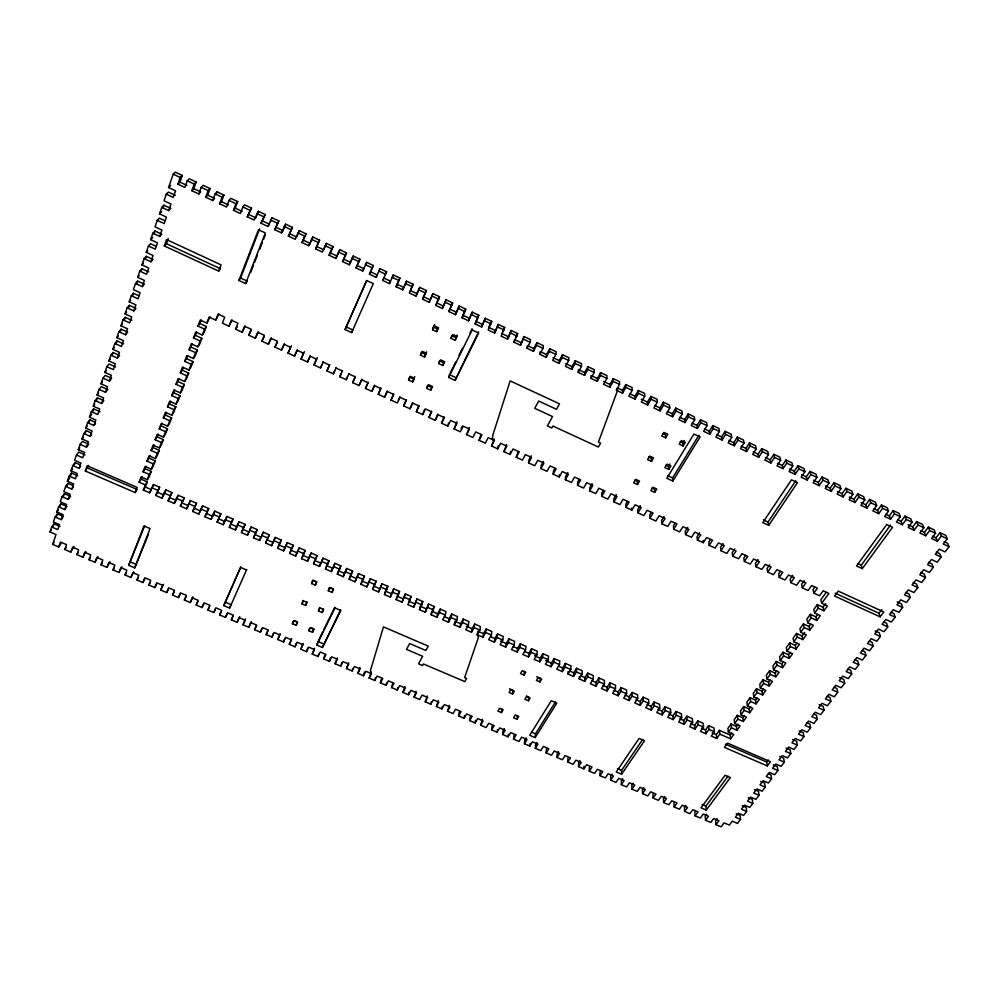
<?xml version="1.0" encoding="UTF-8"?>
<svg xmlns="http://www.w3.org/2000/svg" width="999" height="999" viewBox="0 0 999 999"><rect width="100%" height="100%" fill="white"/><g stroke="black" fill="none" stroke-linecap="round" stroke-linejoin="round"><path stroke-width="1.5" d="M823.888 610.764L823.026 607.217L817.344 604.632L818.193 608.179L823.888 610.764L827.447 605.881L821.74 603.284L828.883 593.431L823.139 590.809L819.567 595.754L813.835 593.131L817.394 588.174L811.638 585.551L808.091 590.509L802.347 587.887L805.881 582.917L800.112 580.269L796.59 585.264L790.821 582.629L794.33 577.634L788.548 574.987L785.039 579.994L779.257 577.347L782.754 572.327L776.947 569.68L773.463 574.712L767.669 572.065L771.128 567.02L765.309 564.36L761.85 569.405L756.043 566.758L759.477 561.7L753.646 559.028L750.212 564.098L744.38 561.426L747.801 556.356L741.945 553.671L738.536 558.766L732.679 556.093L736.088 550.998L730.207 548.314L726.822 553.421L720.953 550.736L724.337 545.616L718.443 542.932L715.084 548.051L709.19 545.367L712.549 540.234L706.643 537.537L703.296 542.682L697.402 539.984L700.724 534.827L694.804 532.117L691.483 537.287L685.564 534.59L688.873 529.408L682.941 526.698L679.645 531.88L673.701 529.17L676.985 523.976L671.028 521.253L667.757 526.461L661.813 523.738L665.072 518.518L659.09 515.784L655.844 521.016L649.874 518.294L653.109 513.049L647.115 510.314L643.893 515.559L637.911 512.824L641.121 507.567L635.102 504.82L631.905 510.089L625.898 507.355L629.095 502.072L623.064 499.313L619.892 504.607L613.861 501.86L613.873 498.651L616.233 494.68M591.033 375.537L590.933 378.346L597.265 381.331L597.352 378.509L600.611 372.652L606.93 375.636L606.893 378.446L603.596 384.303L609.914 387.275L613.224 381.431L613.236 378.609L619.53 381.568L619.542 384.403L616.233 390.234L622.527 393.206L625.861 387.387L625.811 384.54L632.092 387.5L632.167 390.347L628.821 396.166L635.102 399.113L638.461 393.319L638.361 390.447L644.617 393.394L644.742 396.278L641.383 402.06L647.639 405.007L651.023 399.238L650.861 396.341L657.105 399.288L657.292 402.185L653.895 407.942L660.139 410.889L663.548 405.132L663.336 402.222L669.555 405.157L669.792 408.079L666.37 413.811L672.602 416.745L676.036 411.014L675.761 408.079L681.955 411.001L682.255 413.948L678.808 419.667L685.014 422.577L688.473 416.883L688.149 413.923L694.33 416.833L694.692 419.805L691.221 425.499L697.402 428.396L700.886 422.727L700.511 419.742L706.668 422.652L707.08 425.636L703.583 431.306L709.752 434.203L713.261 428.546L712.824 425.549L718.968 428.446L719.43 431.456L715.908 437.1L722.052 439.997L725.599 434.365L725.099 431.343L731.231 434.228L731.743 437.262L728.196 442.882L734.327 445.766L737.886 440.147L737.349 437.112L743.456 439.985L744.03 443.044L740.446 448.638L746.565 451.511L750.149 445.929L749.55 442.869L755.644 445.741L756.268 448.813L752.672 454.383L758.765 457.255L762.374 451.685L761.725 448.601L767.794 451.461L768.468 454.557L764.847 460.114L770.928 462.962L774.562 457.43L773.863 454.32L779.907 457.18L780.644 460.289L776.985 465.821L783.041 468.668L786.712 463.149L785.951 460.027L791.995 462.874L792.769 466.009L789.098 471.516L795.129 474.35L798.825 468.856L798.014 465.709L804.033 468.543L804.869 471.703L801.161 477.185L807.192 480.019L810.901 474.537L810.039 471.378L816.033 474.2L816.92 477.385L813.198 482.842L819.205 485.664L822.939 480.207L822.027 477.023L818.318 482.467L819.205 485.664M737.549 823.501L732.329 821.153L729.332 825.099L724.125 822.901L721.141 826.847L715.946 824.65L718.93 820.703L713.711 818.493L710.751 822.452L705.544 820.254L708.503 816.283L703.271 814.073L700.324 818.044L695.104 815.846L698.051 811.862L692.806 809.652L689.884 813.636L684.64 811.425L687.562 807.429L682.317 805.206L679.407 809.202L674.163 806.992L677.06 802.984L671.79 800.761L668.905 804.769L663.636 802.547L666.52 798.526L661.251 796.29L658.378 800.324L653.096 798.089L655.968 794.055L650.674 791.82L647.814 795.866L642.532 793.631L645.379 789.572L640.072 787.337L637.237 791.395L631.93 789.148L634.765 785.089L629.445 782.829L626.623 786.912L621.303 784.665L624.113 780.581L618.781 778.321L615.983 782.417L610.651 780.157L610.676 776.273L612.062 774.225M579.27 676.423L579.17 678.87L584.765 681.293L584.877 677.622L587.724 673.139L593.294 675.549L593.219 679.22L590.347 683.703L595.928 686.126L596.003 682.442L598.863 677.971L604.42 680.381L604.383 684.065L601.485 688.536L607.055 690.946L609.952 686.475L609.964 682.792L615.509 685.202L615.509 688.898L612.599 693.343L618.156 695.754L621.066 691.308L621.041 687.599L626.573 689.997L626.623 693.706L623.688 698.151L629.22 700.549L632.155 696.116L632.092 692.394L637.599 694.792L637.699 698.513L634.74 702.934L640.259 705.331L643.219 700.911L643.106 697.19L648.601 699.575L648.738 703.308L645.766 707.717L651.273 710.102L654.245 705.694L654.095 701.96L659.577 704.332L659.752 708.091L656.768 712.474L662.25 714.847L665.247 710.476L665.047 706.718L670.516 709.09L670.741 712.849L667.732 717.232L673.201 719.592L676.223 715.234L675.986 711.463L681.43 713.823L681.693 717.607L678.671 721.965L684.128 724.325L687.162 719.979L686.875 716.196L692.319 718.556L692.619 722.352L689.572 726.685L695.017 729.045L698.076 724.712L697.752 720.916L703.171 723.276L703.521 727.072L700.449 731.405L705.881 733.753L708.965 729.432L708.591 725.624L713.998 727.971L714.385 731.792L711.3 736.101L716.72 738.448L719.817 734.14L719.405 730.319L730.194 735.002L730.644 738.835L719.817 734.14M609.914 387.275L609.939 384.428L613.236 378.609M607.055 690.946L607.08 687.25L609.964 682.792M610.651 780.157L613.448 776.061L608.104 773.8L605.319 777.909L599.974 775.649L600.037 771.777M613.861 501.86L617.032 496.553L610.988 493.793L607.829 499.1L601.785 496.341L601.848 493.156L603.408 490.509M595.928 686.126L598.801 681.643L598.863 677.971M597.265 381.331L600.549 375.462L600.611 372.652M599.974 775.649L602.747 771.54L597.39 769.267L594.63 773.388L589.273 771.128L589.36 767.257M584.765 681.293L587.624 676.798L587.724 673.139M580.032 760.676L578.671 762.736L578.533 766.583L583.903 768.855L583.978 766.283M601.785 496.341L604.932 491.021L598.863 488.249L595.741 493.581L589.685 490.821L589.785 487.649L592.12 483.653M590.933 378.346L594.193 372.465L594.28 369.667L587.949 366.683L584.715 372.565L584.577 375.362L578.221 372.365L578.384 369.58L584.715 372.565M579.17 678.87L582.017 674.362L582.142 670.704L576.56 668.281L573.738 672.789L573.576 676.448L567.969 674.013L568.094 671.578M573.576 676.448L576.411 671.927L576.56 668.281M584.577 375.362L587.824 369.468L587.949 366.683M567.969 674.013L570.791 669.492L570.966 665.858L565.359 663.423L562.562 667.944L562.35 671.578L556.73 669.143L559.54 664.61L559.752 660.988L554.133 658.541L551.361 663.086L551.098 666.708L545.466 664.273L548.251 659.715L548.513 656.106L542.882 653.658L540.122 658.216L539.822 661.825L534.178 659.377L536.938 654.807L537.237 651.211L531.593 648.751L528.858 653.334L528.508 656.93L522.839 654.47L525.586 649.874L525.936 646.303L520.279 643.843L517.557 648.426L517.17 652.01L511.488 649.55L514.198 644.942L514.61 641.383L508.928 638.91L506.231 643.518L505.794 647.09L500.099 644.617L502.797 639.997L503.246 636.438L497.552 633.965L494.867 638.598L494.393 642.145L488.673 639.672L491.346 635.027L491.845 631.493L486.138 629.008L483.479 633.653L482.954 637.187L477.222 634.715L477.597 632.355M578.533 766.583L581.268 762.449L575.874 760.164L573.151 764.31L567.769 762.037L567.944 758.204M589.685 490.821L592.794 485.477L586.713 482.692L583.616 488.049L577.534 485.277L577.697 482.13L579.233 479.445M562.35 671.578L565.172 667.057L565.359 663.423M578.221 372.365L581.455 366.458L581.605 363.698L575.249 360.701L572.04 366.596L571.853 369.38L565.471 366.371L568.681 360.452L568.893 357.704L562.512 354.695L559.328 360.614L559.078 363.374L552.684 360.364L555.869 354.408L556.131 351.685L549.737 348.676L546.578 354.62L546.278 357.355L539.86 354.333L540.197 351.611M567.769 762.037L570.479 757.891L565.084 755.594L562.375 759.764L556.98 757.479L557.192 753.658L558.541 751.573M571.853 369.38L575.074 363.461L575.249 360.701M577.534 485.277L580.631 479.907L574.525 477.122L571.453 482.492L565.359 479.72L565.571 476.585L567.857 472.552M551.098 666.708L553.896 662.162L554.133 658.541M556.98 757.479L559.665 753.308L554.258 751.023L551.573 755.194L546.153 752.909L546.416 749.1M492.432 439.572L492.732 435.402L510.152 380.894L559.49 403.846L556.493 409.315L538.661 401.036L534.74 408.329L552.534 416.571L547.39 425.974L551.81 428.009L552.897 426.024L598.364 447.04L600.624 443.106L598.426 442.095L617.432 390.809L617.419 387.949L622.502 390.334L622.527 393.206M554.92 468.331L553.409 471.029L553.146 474.138L559.253 476.923L559.415 474.85M546.153 752.909L548.826 748.726L543.406 746.428L540.734 750.624L535.314 748.326L535.614 744.53L536.938 742.432M539.822 661.825L542.594 657.255L542.882 653.658M535.177 737.599L556.83 703.109L551.286 700.736L529.707 735.276L535.177 737.599L535.476 733.815L555.456 701.947M539.959 681.93L541.708 679.07L538.124 677.534L536.388 680.381L539.959 681.93L540.247 678.271L536.688 676.735M526.086 737.836L524.775 739.947L524.438 743.731L529.882 746.028L530.094 743.506M559.078 363.374L562.275 357.43L562.512 354.695M528.409 700.749L530.132 697.951L526.585 696.428L524.875 699.238L528.409 700.749L528.746 697.052L526.398 696.053M528.508 656.93L531.256 652.347L531.593 648.751M524.063 675.074L525.786 672.202L522.202 670.666L520.467 673.538L524.063 675.074L524.413 671.44M517.082 719.23L518.768 716.483L515.247 714.984L513.573 717.744L517.082 719.23L517.457 715.496M553.146 474.138L556.181 468.731L550.049 465.921L547.015 471.341L540.884 468.543L541.208 465.459L543.456 461.388M524.438 743.731L527.072 739.51L521.603 737.2L518.981 741.433L513.536 739.123L513.923 735.351M517.17 652.01L519.892 647.414L520.279 643.843M504.32 728.621L503.021 730.744L502.597 734.502L508.066 736.812L508.341 734.302M512.637 694.005L514.335 691.183L510.776 689.66L509.09 692.482L512.637 694.005L513.036 690.321L509.502 688.811M546.278 357.355L549.438 351.386L549.737 348.676M501.436 712.587L503.109 709.814L499.575 708.316L497.914 711.088L501.436 712.587L501.873 708.865M492.107 726.123L491.633 729.869L497.115 732.192L497.415 729.682M505.794 647.09L508.503 642.469L508.928 638.91M540.884 468.543L543.906 463.111L537.749 460.302L534.752 465.746L528.596 462.937L528.971 459.865L531.206 455.794M539.86 354.333L543.006 348.351L543.331 345.654L536.925 342.632L533.791 348.601L533.429 351.311L526.985 348.289L527.385 345.592L533.791 348.601M533.429 351.311L536.563 345.317L536.925 342.632M494.393 642.145L497.077 637.512L497.552 633.965M491.633 729.869L494.205 725.611L488.711 723.276L486.138 727.547L480.644 725.224L482.43 719.355M528.596 462.937L531.593 457.48L525.412 454.657L522.44 460.127L516.271 457.305L518.181 451.536M470.179 716.845L469.63 720.579L475.137 722.901L475.499 720.416M526.985 348.289L530.119 342.282L530.494 339.61L524.063 336.576L520.541 345.254L514.085 342.22L514.535 339.548L520.966 342.57M482.954 637.187L485.614 632.542L486.138 629.008M506.593 444.53L503.908 451.673L510.102 454.495L510.551 451.448M469.63 720.579L472.152 716.283L466.62 713.935L464.11 718.244L458.578 715.908L461.088 711.6L455.544 709.253L453.047 713.561L447.502 711.226L449.987 706.892L444.43 704.545L441.945 708.878L436.388 706.53L438.861 702.185L433.291 699.824L430.831 704.183L425.249 701.822L427.697 697.464L422.115 695.104L419.68 699.475L414.086 697.115L416.521 692.732L410.914 690.359L408.491 694.742L402.897 692.382L405.294 687.986L399.675 685.614L397.29 690.009L391.67 687.637L394.056 683.229L388.411 680.843L386.039 685.264L380.407 682.879L382.779 678.458L377.123 676.061L374.775 680.494L369.131 678.109L371.466 673.676L370.417 670.704L383.441 626.885L428.246 646.116L425.836 650.486L409.64 643.543L406.493 649.387L422.664 656.293L418.531 663.836L422.552 665.546L423.426 663.948L464.797 681.605L466.608 678.458L464.622 677.597L478.434 637.337L477.222 634.715L479.882 630.044L480.419 626.535L474.7 624.038L472.065 628.708L471.491 632.23L465.746 629.732L468.369 625.062L468.956 621.553L463.224 619.055L460.614 623.738L459.99 627.247L454.233 624.75L454.657 622.414M464.11 718.244L464.485 715.759M520.541 345.254L524.063 336.576M471.491 632.23L474.125 627.559L474.7 624.038M458.578 715.908L459.178 712.187M514.085 342.22L517.619 333.541L511.163 330.494L507.617 339.173L501.136 336.126L504.707 327.447L498.226 324.4L494.642 333.079L488.149 330.02L491.745 321.341L485.252 318.281L481.643 326.96L475.124 323.901L478.758 315.209L472.24 312.138L468.593 320.829L462.05 317.757L465.721 309.066L459.178 305.994L455.507 314.673L448.938 311.588L449.7 309.041L456.231 312.113M494.23 438.873L491.52 446.004L497.714 448.838L498.226 445.816M459.99 627.247L462.612 622.552L463.224 619.055M447.502 711.226L449.388 705.369M507.617 339.173L511.163 330.494M441.945 708.878L442.395 706.418M454.233 624.75L456.843 620.054L457.467 616.558L451.71 614.06L449.125 618.756L448.464 622.252L442.682 619.755L445.267 615.034L445.954 611.563L440.184 609.053L437.612 613.761L436.9 617.245L431.106 614.735L431.605 612.424M436.388 706.53L438.311 700.674M448.464 622.252L451.061 617.544L451.71 614.06M430.831 704.183L431.306 701.723M491.52 446.004L494.43 440.484L488.199 437.637L485.302 443.169L479.083 440.334L481.106 434.577M425.249 701.822L427.21 695.978M436.9 617.245L439.473 612.524L440.184 609.053M494.642 333.079L498.226 324.4M431.106 614.735L434.403 606.543L428.608 604.033L425.312 612.225L419.493 609.702L420.279 606.256L426.073 608.766M414.086 697.115L416.071 691.271M479.083 440.334L481.968 434.79L475.724 431.93L472.852 437.487L466.608 434.64L469.393 427.51M408.491 694.742L409.028 692.307M425.312 612.225L428.608 604.033M419.493 609.702L422.814 601.51L417.008 598.988L413.686 607.192L407.854 604.657L411.201 596.465L405.382 593.943L402.023 602.135L396.178 599.612L396.778 597.327M402.897 692.382L404.92 686.538M481.643 326.96L485.252 318.281M397.29 690.009L397.852 687.587M413.686 607.192L417.008 598.988M466.608 434.64L469.468 429.071L463.199 426.211L460.364 431.78L454.095 428.933L456.918 421.803M391.67 687.637L392.532 684.003M475.124 323.901L478.758 315.209M386.039 685.264L386.638 682.841M443.981 416.92L441.558 423.201L447.827 426.073L448.563 423.126M402.023 602.135L405.382 593.943M380.407 682.879L381.318 679.258M468.593 320.829L472.24 312.138M455.806 377.61L449.438 374.662L448.701 377.447L455.094 380.407L478.558 331.78M396.178 599.612L399.55 591.408L393.718 588.873L390.334 597.077L384.478 594.542L385.414 591.133L391.246 593.656M374.775 680.494L375.399 678.096M369.131 678.109L371.253 672.29M390.334 597.077L393.718 588.873M462.05 317.757L465.721 309.066M431.443 411.176L428.971 417.457L435.264 420.329L437.712 414.048M359.965 667.519L357.817 673.326L363.474 675.724L364.448 672.127M384.478 594.542L387.874 586.338L382.018 583.791L378.609 591.995L372.739 589.447L373.713 586.063L379.57 588.598M455.869 337.612L451.748 335.689L451.011 338.336L455.157 340.272L457.117 335.065M378.609 591.995L382.018 583.791M455.507 314.673L459.178 305.994M442.832 365.509L443.606 362.762L439.523 360.864L438.736 363.599L442.832 365.509L444.667 361.75L440.559 359.852L438.736 363.599M348.663 662.724L346.466 668.543L352.147 670.941L352.822 668.543M430.769 390.209L431.58 387.387L427.535 385.527L426.71 388.336L430.769 390.209L432.567 386.538L428.496 384.665L426.71 388.336M372.739 589.447L376.161 581.243L370.292 578.696L366.858 586.9L360.964 584.353L361.65 582.105M418.856 405.432L416.346 411.7L422.664 414.585L424.6 409.428M448.938 311.588L452.634 302.909L446.091 299.812L442.37 308.504L435.789 305.407L439.523 296.715L432.942 293.619L429.195 302.31L422.602 299.2L426.361 290.522L419.767 287.412L415.984 296.091L409.365 292.982L413.161 284.29L406.543 281.181L402.734 289.86L396.091 286.738L399.925 278.059L393.281 274.925L389.435 283.616L382.779 280.482L383.841 278.047L390.472 281.169L389.435 283.616M366.858 586.9L370.292 578.696M337.312 657.929L335.09 663.736L340.784 666.133L341.858 662.562M360.964 584.353L364.41 576.148L358.529 573.588L355.07 581.793L349.163 579.245L349.887 576.997M433.379 327.098L432.555 329.72L436.713 331.656L437.525 329.033L433.379 327.098L434.602 324.538M442.37 308.504L446.091 299.812M355.07 581.793L358.529 573.588M406.243 399.662L403.683 405.919L410.027 408.803L412.55 402.547M425.424 354.333L421.316 352.435L420.442 355.132L424.563 357.043L426.623 351.823M324.825 655.369L323.688 658.915L329.395 661.326L330.507 657.767M349.163 579.245L352.635 571.028L346.728 568.468L343.244 576.673L337.325 574.113L340.821 565.909L334.902 563.336L331.393 571.54L325.462 568.968L328.983 560.764L323.039 558.179L319.505 566.396L313.561 563.811L314.785 560.501L320.716 563.074M435.789 305.407L439.523 296.715M413.574 379.096L409.503 377.222L408.591 380.007L412.674 381.88L414.747 376.635M322.615 631.905L316.72 645.017L322.465 647.452L340.584 609.74M343.244 576.673L346.728 568.468M314.548 648.289L312.25 654.083L317.969 656.493L318.743 654.133M337.325 574.113L340.821 565.909M332.03 592.37L333.179 588.985L329.433 587.375L328.284 590.759L332.03 592.37L333.529 589.323L329.77 587.699L328.284 590.759M429.195 302.31L432.942 293.619M319.655 607.504L318.469 610.938L322.19 612.524L323.364 609.09M309.665 628.408L308.853 630.731L312.537 632.292L313.736 628.808L311.288 627.772M303.109 643.456L300.774 649.238L306.518 651.66L307.729 648.126M60.951 543.756L58.716 546.952L52.635 544.393L56.056 534.552L49.95 531.955L51.661 526.997L53.946 523.838L60.04 526.436M63.511 516.483L57.393 513.873L55.107 516.995L53.372 522.002L59.515 524.612L57.78 529.595L51.661 526.997M55.107 516.995L61.251 519.617L62.999 514.585L56.831 511.963L58.579 506.905L60.864 503.808L67.008 506.431M62.088 496.728L68.282 499.375L70.542 496.303L64.361 493.656L62.088 496.728L60.327 501.823L66.521 504.47L64.748 509.54L58.579 506.905M72.865 485.539L67.895 483.404L65.622 486.451L63.849 491.595L70.067 494.268L68.282 499.375M65.622 486.451L71.853 489.123L73.651 483.953L67.408 481.268L69.193 476.073L71.466 473.051L77.697 475.736M69.193 476.073L75.449 478.771L77.26 473.551L71.004 470.841L72.802 465.596L75.075 462.612L80.07 464.772M84.99 454.795L78.709 452.072L76.448 455.02L74.625 460.327L80.919 463.049L79.083 468.319L72.802 465.596M76.448 455.02L82.755 457.767L84.603 452.447L78.284 449.7L80.12 444.355L82.38 441.433L88.686 444.18L86.463 447.115L80.12 444.355M86.463 447.115L88.324 441.745L81.98 438.973L83.829 433.578L86.089 430.681L91.146 432.904M83.829 433.578L90.197 436.351L92.083 430.944L85.702 428.146L87.575 422.702L89.823 419.842L94.917 422.077M87.575 422.702L93.968 425.499L95.867 420.03L89.473 417.22L91.359 411.713L93.606 408.891L99.987 411.7M91.359 411.713L97.777 414.535L99.7 409.016L93.269 406.181L95.18 400.624L97.415 397.839L103.834 400.661M95.18 400.624L101.623 403.471L103.571 397.889L97.103 395.042L99.038 389.423L101.274 386.675L107.717 389.523L105.519 392.295L99.038 389.423M105.519 392.295L107.467 386.663L100.986 383.791L102.934 378.122L105.157 375.399L111.626 378.271L109.44 381.006L102.934 378.122M109.44 381.006L111.413 375.324L104.895 372.427L106.868 366.695L109.078 364.023L115.584 366.92M106.868 366.695L113.399 369.605L115.397 363.873L108.854 360.951L110.839 355.169L113.049 352.522L119.58 355.444L117.395 358.104L110.839 355.169M117.395 358.104L119.418 352.31L112.837 349.363L114.848 343.519L117.058 340.909L123.614 343.856M114.848 343.519L121.441 346.478L123.476 340.622L116.871 337.662L118.906 331.755L121.104 329.195L127.685 332.155L125.524 334.74L118.906 331.755M125.524 334.74L127.572 328.821L120.941 325.836L122.989 319.88L125.187 317.345L131.806 320.342M122.989 319.88L129.645 322.889L131.718 316.908L125.05 313.898L127.123 307.879L129.308 305.394L135.964 308.404M127.123 307.879L133.804 310.901L135.901 304.87L129.208 301.835L131.306 295.754L133.479 293.306L138.824 295.741M144.393 284.178L137.687 281.106L135.514 283.516L133.404 289.648L140.135 292.719L138.012 298.813L131.306 295.754M135.514 283.516L142.258 286.588L144.405 280.432L137.65 277.335L139.785 271.141L141.933 268.781L148.676 271.865M139.785 271.141L146.553 274.238L148.714 268.019L141.933 264.91L144.081 258.641L146.229 256.331L153.009 259.44M144.081 258.641L150.886 261.775L153.072 255.482L146.254 252.347L148.439 246.016L150.574 243.744L156.019 246.254M148.439 246.016L155.27 249.163L157.48 242.819L150.624 239.648L152.835 233.254L154.957 231.031L161.801 234.203L159.703 236.438L152.835 233.254M164.885 220.742L159.39 218.182L157.268 220.354L155.045 226.823L161.925 230.02L159.703 236.438M157.268 220.354L164.173 223.564L166.421 217.083L159.503 213.861L161.763 207.33L163.873 205.207L170.767 208.429L168.694 210.564L161.763 207.33M175.325 195.342L168.394 192.095L166.296 194.168L164.023 200.762L170.966 204.021L168.694 210.564M166.296 194.168L173.264 197.427L175.562 190.809L168.581 187.525L173.189 174.151L175.275 172.153L182.255 175.449L179.932 182.118L177.872 184.153L184.865 187.437L187.213 180.757L189.223 178.734L196.191 182.018L193.831 188.649L191.845 190.722L198.813 193.993L200.762 191.92L193.831 188.649M53.097 526.323L53.946 523.838M56.531 516.371L57.393 513.873M59.99 506.331L60.864 503.808M63.049 497.465L64.361 493.656M67.008 485.976L67.895 483.404M70.579 475.649L71.466 473.051M74.163 465.234L75.075 462.612M85.152 433.379L86.089 430.681M88.886 422.552L89.823 419.842M92.657 411.638L93.606 408.891M96.466 400.599L97.415 397.839M112.05 355.407L113.049 352.522M116.046 343.818L117.058 340.909M120.08 332.13L121.104 329.195M124.363 319.73L125.187 317.345M128.484 307.792L129.308 305.394M132.642 295.729L133.479 293.306M136.838 283.554L137.687 281.106M141.084 271.253L141.933 268.781M145.367 258.828L146.229 256.331M154.083 233.579L154.957 231.031M162.974 207.804L163.873 205.207M403.683 405.919L406.406 400.237L400.05 397.34L397.34 403.022L390.984 400.124L393.581 393.868M331.393 571.54L334.902 563.336M177.872 184.153L180.207 177.46L182.255 175.449M58.716 546.952L60.427 542.057L66.508 544.63L64.785 549.525L70.842 552.085L73.901 546.428M85.352 471.029L87.2 465.771L137.15 487.412L135.202 492.582L85.352 471.029L88.486 465.397M164.323 245.979L166.558 239.61L221.041 264.847L218.681 271.104L164.323 245.979L166.396 243.706L168.182 238.636M422.602 299.2L426.361 290.522M325.462 568.968L328.983 560.764M191.845 190.722L194.206 184.053L196.191 182.018M380.881 388.062L378.246 394.305L384.627 397.215L387.237 390.971M70.842 552.085L72.577 547.202L78.646 549.762L76.886 554.632L82.929 557.192L85.951 551.523M198.813 193.993L201.186 187.337L203.134 185.29L210.077 188.561L207.68 195.167L205.769 197.265L212.712 200.524L214.598 198.426L207.68 195.167M291.646 638.598L289.285 644.38L295.03 646.803L296.291 643.294M205.769 197.265L208.154 190.622L210.077 188.561M315.334 585.177L316.546 581.818L312.787 580.194L311.563 583.553L315.334 585.177L316.795 582.105L313.024 580.481L311.563 583.553M303.147 600.436L301.898 603.846L305.632 605.444L306.868 602.022M319.505 566.396L323.039 558.179M82.929 557.192L84.703 552.322L90.747 554.882L88.961 559.74L94.992 562.287L97.977 556.618M212.712 200.524L215.122 193.906L216.995 191.833L223.913 195.092L221.491 201.673L219.643 203.784L226.573 207.043L229.008 200.449L230.819 198.339L237.712 201.586L235.264 208.142L233.479 210.29L240.384 213.536L242.857 206.968L244.593 204.832L251.473 208.079L247.265 216.771L254.146 220.005L258.329 211.313L265.185 214.535L261.014 223.239L267.869 226.461L269.48 224.251L262.662 221.041M216.034 194.468L216.995 191.833M415.984 296.091L419.767 287.412M293.269 621.44L292.42 623.738L296.116 625.312L297.377 621.853L294.93 620.804M219.643 203.784L222.065 197.178L223.913 195.092M94.992 562.287L96.791 557.442L102.81 559.989L101.011 564.822L107.018 567.37L109.965 561.688M313.561 563.811L317.108 555.606L311.151 553.021L307.592 561.238L301.623 558.641L302.897 555.357L308.841 557.929M280.157 633.728L277.747 639.51L283.516 641.945L284.827 638.448M233.479 210.29L235.939 203.709L237.712 201.586M107.018 567.37L108.841 562.537L114.848 565.084L113.012 569.905L119.006 572.439L121.915 566.745M139.111 482.205L141.096 479.17L147.29 481.855L145.33 484.902L139.111 482.205L141.084 476.985L147.315 479.695L149.263 476.66L151.249 471.441L145.03 468.731L143.057 471.74L149.301 474.463L151.249 471.441M143.057 471.74L145.042 466.471L151.299 469.205L153.247 466.183L155.257 460.914L149.013 458.191L147.04 461.176L153.309 463.911L155.257 460.914M147.04 461.176L149.051 455.856L155.332 458.603L157.268 455.619L159.291 450.299L153.022 447.552L151.061 450.512L157.355 453.271L159.291 450.299M151.061 450.512L153.084 445.142L159.403 447.902L161.326 444.955L163.374 439.585L157.068 436.813L155.12 439.735L161.451 442.52L163.374 439.585M155.12 439.735L157.168 434.315L163.499 437.1L165.422 434.19L167.482 428.758L161.164 425.974L159.216 428.858L165.572 431.668L167.482 428.758M159.216 428.858L161.289 423.389L167.645 426.198L169.555 423.314L171.641 417.844L165.297 415.022L163.361 417.882L169.743 420.704L171.641 417.844M163.361 417.882L165.447 412.35L171.84 415.184L173.739 412.337L175.836 406.805L169.468 403.971L167.532 406.805L173.938 409.64L175.836 406.805M167.532 406.805L169.643 401.211L176.061 404.071L177.959 401.248L180.082 395.666L173.676 392.819L171.753 395.604L178.197 398.476L180.082 395.666M171.753 395.604L173.876 389.972L180.332 392.844L182.218 390.06L184.365 384.428L177.922 381.543L176.011 384.303L182.48 387.187L184.365 384.428M176.011 384.303L178.159 378.609L184.64 381.506L186.513 378.758L188.686 373.064L182.218 370.167L180.32 372.889L186.813 375.799L188.686 373.064M180.32 372.889L182.48 367.132L188.998 370.055L190.859 367.345L193.044 361.601L186.551 358.678L184.665 361.363L191.184 364.298L193.044 361.601M184.665 361.363L186.85 355.544L193.394 358.491L195.242 355.819L197.452 350.025L190.934 347.078L189.048 349.712L195.604 352.672L197.452 350.025M189.048 349.712L191.259 343.843L197.827 346.815L199.675 344.18L201.91 338.324L195.354 335.352L193.481 337.949L200.062 340.934L201.91 338.324M193.481 337.949L195.717 332.03L202.31 335.027L204.146 332.43L206.406 326.511L199.825 323.514L197.964 326.074L204.57 329.083L206.406 326.511M197.964 326.074L200.212 320.092L206.843 323.114L210.027 316.97M141.096 479.17L142.083 476.56M145.03 468.731L146.029 466.096M149.013 458.191L150.012 455.532M153.022 447.552L154.033 444.88M157.068 436.813L158.092 434.115M161.164 425.974L162.2 423.239M165.297 415.022L166.333 412.275M169.468 403.971L170.517 401.186M173.676 392.819L174.738 390.01M177.922 381.543L178.996 378.708M182.218 370.167L183.304 367.307M186.551 358.678L187.65 355.781M190.934 347.078L192.258 343.569M195.354 335.352L196.691 331.805M199.825 323.514L201.174 319.93M368.156 382.242L365.472 388.474L371.865 391.396L374.525 385.152M307.592 561.238L311.151 553.021M143.357 490.097L145.317 487.025L151.486 489.697L149.55 492.782L143.357 490.097L145.33 484.902M147.315 479.695L149.301 474.463M151.299 469.205L153.309 463.911M155.332 458.603L157.355 453.271M159.403 447.902L161.451 442.52M163.499 437.1L165.572 431.668M167.645 426.198L169.743 420.704M171.84 415.184L173.938 409.64M176.061 404.071L178.197 398.476M180.332 392.844L182.48 387.187M184.64 381.506L186.813 375.799M188.998 370.055L191.184 364.298M193.394 358.491L195.604 352.672M197.827 346.815L200.062 340.934M202.31 335.027L204.57 329.083M206.843 323.114L209.128 317.108L215.759 320.13L218.918 313.986M247.265 216.771L251.473 208.079M145.317 487.025L147.29 481.855M119.006 572.439L120.854 567.619L126.848 570.167L124.987 574.962L130.969 577.484L133.841 571.79M149.55 492.782L153.471 484.54L159.64 487.212L155.744 495.454L161.913 498.139L163.174 496.066M215.759 320.13L218.057 314.111L224.7 317.145L222.377 323.152L228.983 326.173L232.105 320.017M151.985 488.411L153.471 484.54M258.329 211.313L255.831 217.819L248.988 214.598M128.709 565.334L143.943 525.961L150.037 528.583L134.715 567.882L128.709 565.334L144.743 525.699M155.744 495.454L159.64 487.212M238.886 280.457L258.504 229.733L265.347 232.942L245.604 283.554L238.886 280.457L240.597 278.047L259.603 228.946M261.014 223.239L265.185 214.535M267.57 631.143L266.196 634.615L271.978 637.062L273.326 633.578M301.623 558.641L305.195 550.437L299.225 547.839L295.642 556.056L289.648 553.458L293.244 545.242L287.262 542.644L283.654 550.861L277.647 548.264L281.268 540.047L275.274 537.437L271.628 545.654L265.609 543.044L267.045 539.81L273.039 542.407L271.628 545.654M130.969 577.484L132.842 572.689L138.824 575.224L136.938 580.007L142.894 582.529L144.78 579.208M161.913 498.139L165.797 489.897L171.953 492.569L168.082 500.811L174.251 503.471L176.074 500.362L169.942 497.702M228.983 326.173L231.318 320.179L237.937 323.201L235.577 329.183L242.17 332.192L245.255 326.036M267.869 226.461L272.015 217.757L278.846 220.979L274.713 229.683L281.556 232.892L283.104 230.657L276.298 227.46M134.715 567.882L148.539 534.115M165.797 489.897L163.799 495.042L157.642 492.37M250.662 272.49L253.471 265.284M254.595 262.4L257.405 255.195M259.653 249.438L262.475 242.233M263.599 239.348L265.284 235.027M270.504 221.653L272.015 217.757M168.082 500.811L171.953 492.569M274.713 229.683L278.846 220.979M402.734 289.86L406.543 281.181M142.894 582.529L144.793 577.747L150.749 580.282L148.851 585.039L154.795 587.549L156.631 584.215M174.251 503.471L178.109 495.242L184.241 497.902L180.394 506.143L186.538 508.803L188.312 505.669L182.193 503.021M242.17 332.192L244.543 326.223L251.136 329.233L248.751 335.189L255.319 338.199L258.354 332.018M281.556 232.892L285.664 224.201L292.47 227.397L288.374 236.101L295.192 239.298L299.263 230.607L306.056 233.803L301.985 242.495L308.778 245.692L310.202 243.406L303.434 240.222M176.573 499.075L178.109 495.242M283.616 229.358L285.664 224.201M295.642 556.056L299.225 547.839M180.394 506.143L184.241 497.902M288.374 236.101L292.47 227.397M251.336 330.219L248.751 335.189M256.019 626.261L254.595 629.72L260.402 632.167L261.8 628.708M154.795 587.549L156.706 582.792L162.65 585.314L160.727 590.059L166.658 592.569L168.444 589.21M186.538 508.803L190.372 500.561L196.491 503.221L192.67 511.451L198.801 514.11L202.597 505.881L208.704 508.528L204.92 516.758L211.026 519.405L214.797 511.176L220.879 513.811L217.12 522.052L223.214 524.687L226.96 516.458L233.029 519.093L229.295 527.322L235.364 529.945L239.086 521.728L245.142 524.35L241.433 532.579L247.49 535.202L249.001 531.98L242.969 529.37M255.319 338.199L257.717 332.242L264.285 335.252L261.875 341.183L268.431 344.18L271.416 337.999M188.823 504.395L190.372 500.561M299.263 230.607L296.666 237.038L289.885 233.853M355.382 376.398L352.659 382.629L359.078 385.552L361.775 379.32M192.67 511.451L196.491 503.221M301.985 242.495L306.056 233.803M163.499 584.353L160.727 590.059M264.41 336.201L261.875 341.183M289.648 553.458L293.244 545.242M396.091 286.738L399.925 278.059M166.658 592.569L168.594 587.824L174.525 590.334L172.577 595.067L178.484 597.564L180.22 594.193M198.801 514.11L202.597 505.881M268.431 344.18L270.854 338.249L277.41 341.246L274.962 347.165L281.493 350.137L284.44 343.956M308.778 245.692L312.824 237L319.593 240.185L315.559 248.876L322.327 252.06L326.336 243.369L333.079 246.541L329.083 255.245L335.839 258.416L339.81 249.725L346.528 252.884L342.57 261.576L349.3 264.747L353.246 256.056L359.94 259.203L356.019 267.907L362.724 271.054L363.886 268.656L357.205 265.522M310.726 242.12L312.824 237M204.92 516.758L208.704 508.528M315.559 248.876L319.593 240.185M277.447 342.158L274.962 347.165M283.654 550.861L287.262 542.644M178.484 597.564L180.444 592.844L186.363 595.342L184.39 600.062L190.285 602.547L192.957 596.828M211.026 519.405L214.797 511.176M281.493 350.137L283.953 344.243L290.484 347.227L288.012 353.122L294.518 356.094L297.427 349.9M326.336 243.369L323.688 249.75L316.945 246.578M245.492 619.055L242.982 624.812L248.788 627.272L251.286 621.515M217.12 522.052L220.879 513.811M329.083 255.245L333.079 246.541M291.433 345.754L288.012 353.122M190.285 602.547L192.27 597.839L198.164 600.337L196.166 605.032L202.048 607.517L203.684 604.12M223.214 524.687L226.96 516.458M294.518 356.094L297.003 350.212L303.521 353.196L301.024 359.053L307.517 362.013L310.377 355.819M335.839 258.416L339.81 249.725M393.281 274.925L392.257 277.347L398.926 280.482M277.647 548.264L281.268 540.047M229.295 527.322L233.029 519.093M342.57 261.576L346.528 252.884M304.408 351.685L301.024 359.053M341.021 374.001L339.81 376.76L346.241 379.695L347.427 376.923M202.048 607.517L204.058 602.834L209.94 605.319L207.917 610.002L213.786 612.474L215.372 609.065M235.364 529.945L239.086 521.728M307.517 362.013L310.027 356.168L316.521 359.141L313.998 364.972L320.467 367.932L321.765 365.197M349.3 264.747L353.246 256.056M275.274 537.437L273.876 540.671L279.895 543.294M241.433 532.579L245.142 524.35M356.019 267.907L359.94 259.203M317.345 357.605L313.998 364.972M232.842 616.458L231.318 619.892L237.15 622.352L238.649 618.905M213.786 612.474L215.821 607.804L221.678 610.289L219.63 614.947L225.487 617.419L227.023 613.998M247.49 535.202L251.186 526.972L257.218 529.595L253.534 537.824L259.578 540.434L261.039 537.2L255.02 534.59M320.467 367.932L323.289 361.713M362.724 271.054L366.633 262.362L373.314 265.509L369.418 274.201L376.099 277.347L377.197 274.925L370.542 271.803M223.739 605.606L225.299 602.21L231.144 604.695L229.608 608.104L223.739 605.606L240.534 567.407L246.503 569.967M253.534 537.824L257.218 529.595M334.615 371.079L333.366 373.826L326.923 370.879L329.483 365.06L323.002 362.1M345.092 329.545L366.658 280.482L373.326 283.604L351.636 332.58L345.092 329.545L366.571 280.844M369.418 274.201L373.314 265.509M225.299 602.21L240.809 566.92M329.72 364.66L326.923 370.879M386.638 271.79L385.577 274.201L378.896 271.054L379.982 268.656L386.638 271.79L382.779 280.482M269.268 534.827L267.832 538.061L261.788 535.439L263.249 532.217L269.268 534.827L265.609 543.044M225.487 617.419L227.547 612.774L233.391 615.247L231.318 619.892M229.608 608.104L246.741 569.467M259.578 540.434L263.249 532.217M333.366 373.826L336.151 367.607M376.099 277.347L379.982 268.656M339.81 376.76L342.57 370.542M237.15 622.352L239.685 616.595M346.241 379.695L348.988 373.476M351.636 332.58L352.822 329.97L346.303 326.948M242.982 624.812L245.067 620.192L239.236 617.719M352.659 382.629L355.282 376.86L348.838 373.913M248.788 627.272L250.899 622.652L256.718 625.112L254.595 629.72M359.078 385.552L361.7 379.795L368.119 382.729L365.472 388.474M219.63 614.947L221.204 611.538M413.161 284.29L410.314 290.509L416.895 293.606M260.402 632.167L262.525 627.572L268.331 630.032L266.196 634.615M371.865 391.396L374.525 385.664L380.919 388.586L378.246 394.305M303.471 554.12L305.195 550.437M251.186 526.972L249.675 530.182L255.744 532.804M271.978 637.062L274.126 632.479L279.92 634.927L277.747 639.51M384.627 397.215L387.312 391.508L393.681 394.418L390.984 400.124M207.917 610.002L209.528 606.593M315.359 559.278L317.108 555.606M398.301 400.162L399.912 396.765M283.516 641.945L285.689 637.374L291.471 639.822L289.285 644.38M292.42 623.738L293.831 620.779L297.54 622.352L296.116 625.312M301.898 603.846L303.334 600.824L307.08 602.422L305.632 605.444M408.591 380.007L410.352 376.311L414.448 378.196L412.674 381.88M420.442 355.132L422.252 351.348L426.373 353.271L424.563 357.043M432.555 329.72L434.403 325.849L438.561 327.797L436.713 331.656M450.287 307.804L452.634 302.909M295.03 646.803L297.227 642.257L302.984 644.692L300.774 649.238M410.027 408.803L412.762 403.146L419.093 406.044L416.346 411.7M366.633 262.362L365.484 264.735L372.19 267.894M308.853 630.731L310.289 627.784L313.973 629.358L312.537 632.292M318.469 610.938L319.93 607.929L323.664 609.527L322.19 612.524M451.011 338.336L452.884 334.503L457.03 336.438L455.157 340.272M196.166 605.032L197.827 601.648M306.518 651.66L308.741 647.127L314.473 649.562L312.25 654.083M422.664 414.585L425.424 408.941L431.743 411.825L428.971 417.457M323.976 629.17L334.777 607.255M352.635 571.028L350.237 575.886L356.119 578.433M450.124 373.276L455.619 362.137M459.053 355.182L462.475 348.226M470.029 332.917L472.09 328.733M316.72 645.017L335.002 607.941L340.846 610.439L322.465 647.452M448.701 377.447L472.127 329.97L478.633 333.017L455.094 380.407M317.969 656.493L320.217 651.985L325.936 654.407L323.688 658.915M435.264 420.329L438.062 414.71L444.355 417.594L441.558 423.201M364.41 576.148L362 580.981L367.857 583.516M491.745 321.341L488.723 327.397L495.192 330.444M329.395 661.326L331.656 656.83L337.362 659.24L335.09 663.736M447.827 426.073L450.649 420.467L456.93 423.339L454.095 428.933M184.39 600.062L186.101 596.69M374.325 584.852L376.161 581.243M502.872 331.069L504.707 327.447M461.026 428.821L462.45 426.049M340.784 666.133L343.069 661.65L348.763 664.06L346.466 668.543M386.026 589.934L387.874 586.338M515.771 337.138L517.619 333.541M352.147 670.941L354.445 666.47L360.127 668.88L357.817 673.326M398.314 593.793L399.55 591.408M172.577 595.067L174.338 591.708M363.474 675.724L365.809 671.278L371.466 673.676M409.94 598.851L411.201 596.465M497.714 448.838L500.636 443.331L506.855 446.166L503.908 451.673M420.916 605.069L422.814 601.51M510.102 454.495L513.049 449.001L519.243 451.835L516.271 457.305M433.116 608.903L434.403 606.543M148.851 585.039L150.087 582.829M559.253 476.923L562.3 471.528L568.419 474.325L565.359 479.72M622.502 390.334L625.811 384.54M136.938 580.007L138.212 577.797M635.102 399.113L635.014 396.228L638.361 390.447M647.639 405.007L647.489 402.098L650.861 396.341M660.139 410.889L659.939 407.954L663.336 402.222M475.137 722.901L477.684 718.618L483.191 720.953L480.644 725.224M124.987 574.962L126.299 572.764M672.602 416.745L672.339 413.786L675.761 408.079M637.524 484.527L639.597 481.081L635.714 479.308L633.653 482.742L637.524 484.527L637.424 481.368L634.852 480.182M651.448 461.413L653.558 457.904L649.65 456.093L647.539 459.602L651.448 461.413L651.286 458.316L648.701 457.117M665.659 437.812L667.819 434.228L663.873 432.392L661.725 435.976L665.659 437.812L665.434 434.79L662.824 433.578M627.447 501.498L625.861 504.133L625.898 507.355M685.014 422.577L684.702 419.605L688.149 413.923M497.115 732.192L499.7 727.934L505.194 730.257L502.597 734.502M640.209 505.656L637.812 509.59L637.911 512.824M668.743 469.43L670.878 465.946L666.995 464.135L664.859 467.632L668.743 469.43L668.518 466.308L669.929 463.998M683.116 445.966L685.302 442.407L681.368 440.571L679.195 444.13L683.116 445.966L682.816 442.919L684.265 440.547M654.67 492.407L656.768 488.998L652.909 487.212L650.824 490.634L654.67 492.407L654.507 489.223L651.947 488.049M113.012 569.905L114.361 567.719M697.402 428.396L697.04 425.412L700.511 419.742M508.066 736.812L510.664 732.579L516.146 734.889L513.536 739.123M651.336 512.425L649.725 515.034L649.874 518.294M672.851 481.068L700.099 436.95L693.93 434.053L666.795 478.271L672.851 481.068L672.602 477.922L698.925 435.214M709.752 434.203L709.327 431.193L712.824 425.549M664.035 516.558L661.613 520.454L661.813 523.738M722.052 439.997L721.59 436.95L725.099 431.343M529.882 746.028L532.517 741.82L537.962 744.13L535.314 748.326M675.087 523.276L673.451 525.874L673.701 529.17M101.011 564.822L102.385 562.649M734.327 445.766L733.803 442.707L737.349 437.112M687.737 527.397L685.264 531.268L685.564 534.59M746.565 451.511L745.978 448.439L749.55 442.869M699.537 532.792L697.052 536.65L697.402 539.984M135.202 492.582L136.526 490.534M758.765 457.255L758.129 454.145L761.725 448.601M88.961 559.74L90.372 557.579M710.464 539.46L708.791 542.02L709.19 545.367M235.577 329.183L237.275 326.611M618.156 695.754L618.144 692.045L621.041 687.599M770.928 462.962L770.241 459.852L773.863 454.32M723.026 543.543L720.504 547.365L720.953 550.736M629.22 700.549L629.158 696.815L632.092 692.394M783.041 468.668L782.304 465.522L785.951 460.027M583.903 768.855L586.65 764.722L592.02 766.995L589.273 771.128M734.727 548.888L732.192 552.709L732.679 556.093M76.886 554.632L78.334 552.484M640.259 705.331L640.159 701.585L643.106 697.19M795.129 474.35L794.342 471.191L798.014 465.709M745.541 555.494L743.83 558.029L744.38 561.426M768.681 525.374L797.489 482.642L791.47 479.82L762.761 522.639L768.681 525.374L768.031 522.065L795.816 480.744M651.273 710.102L651.123 706.343L654.095 701.96M807.192 480.019L806.343 476.835L810.039 471.378M758.016 559.552L755.444 563.324L756.043 566.758M621.59 774.225L644.517 740.734L639.098 738.411L616.246 771.952L621.59 774.225L621.565 770.341L642.657 739.497M662.25 714.847L662.062 711.088L665.047 706.718M622.677 778.721L621.278 780.756L621.303 784.665M769.617 564.847L767.02 568.618L767.669 572.065M822.027 477.023L828.009 479.845L828.945 483.041L825.199 488.486L831.18 491.296L834.939 485.864L833.978 482.667L830.244 488.074L831.18 491.296M64.785 549.525L66.259 547.377M673.201 719.592L672.976 715.821L675.986 711.463M245.604 283.554L247.277 281.131L240.597 278.047M633.279 783.204L631.868 785.239L631.93 789.148M780.306 571.391L778.571 573.888L779.257 577.347M833.978 482.667L839.947 485.477L840.933 488.686L837.162 494.105L843.131 496.915L846.915 491.508L845.903 488.286L842.132 493.668L843.131 496.915M684.128 724.325L683.853 720.529L686.875 716.196M643.843 787.687L642.419 789.709L642.532 793.631M792.707 575.412L790.084 579.158L790.821 582.629M845.903 488.286L851.847 491.083L852.884 494.318L849.088 499.712L855.032 502.509L858.84 497.127L857.779 493.881L853.995 499.25L855.032 502.509M695.017 729.045L694.705 725.237L697.752 720.916M804.195 580.669L801.56 584.403L802.347 587.887M52.635 544.393L54.146 542.257M857.779 493.881L863.71 496.678L864.797 499.925L860.976 505.307L866.907 508.091L870.741 502.734L869.63 499.463L865.821 504.82L866.907 508.091M705.881 733.753L705.531 729.932L708.591 725.624M664.897 796.59L663.461 798.601L663.636 802.547M814.784 587.15L813.011 589.622L813.835 593.131M869.63 499.463L875.536 502.247L876.672 505.531L872.839 510.876L878.745 513.661L882.604 508.316L881.443 505.032L877.609 510.364L878.745 513.661M61.251 519.617L62.762 517.519M716.72 738.448L716.32 734.615L719.405 730.319M731.031 724.038L731.493 727.859L736.925 730.219L736.438 726.398L731.031 724.038L727.909 728.358L728.358 732.18L733.778 734.54L730.644 738.835M737.324 715.334L737.811 719.13L743.256 721.515L742.756 717.707L737.324 715.334L734.178 719.705L734.64 723.501L740.084 725.873L736.925 730.219M743.668 706.568L744.18 710.339L749.65 712.737L749.113 708.953L743.668 706.568L740.484 710.963L740.983 714.747L746.44 717.132L743.256 721.515M750.062 697.702L750.611 701.473L756.093 703.883L755.531 700.112L750.062 697.702L746.865 702.147L747.389 705.918L752.859 708.316L749.65 712.737M756.53 688.773L757.092 692.519L762.599 694.942L762.012 691.196L756.53 688.773L753.283 693.256L753.845 697.002L759.34 699.425L756.093 703.883M763.036 679.757L763.636 683.478L769.168 685.926L768.543 682.205L763.036 679.757L759.777 684.278L760.351 688.011L765.871 690.446L762.599 694.942M769.617 670.666L770.241 674.362L775.786 676.835L775.149 673.126L769.617 670.666L766.32 675.224L766.932 678.933L772.464 681.393L769.168 685.926M776.248 661.488L776.897 665.172L782.467 667.657L781.792 663.96L776.248 661.488L772.926 666.083L773.563 669.78L779.12 672.252L775.786 676.835M782.941 652.222L783.628 655.893L789.222 658.391L788.511 654.72L782.941 652.222L779.595 656.867L780.256 660.539L785.838 663.024L782.467 667.657M789.697 642.881L790.409 646.515L796.028 649.038L795.291 645.391L789.697 642.881L786.313 647.564L787.012 651.211L792.619 653.721L789.222 658.391M796.515 633.453L797.264 637.062L802.896 639.597L802.122 635.976L796.515 633.453L793.106 638.174L793.83 641.808L799.45 644.33L796.028 649.038M803.396 623.925L804.17 627.522L809.827 630.082L809.028 626.473L803.396 623.925L799.949 628.696L800.711 632.305L806.355 634.852L802.896 639.597M810.339 614.323L811.151 617.894L816.82 620.466L815.996 616.895L810.339 614.323L806.855 619.143L807.654 622.727L813.323 625.287L809.827 630.082M817.344 604.632L813.835 609.49L814.66 613.049L820.354 615.634L816.82 620.466M826.21 592.37L820.878 599.75L821.74 603.284M64.748 509.54L66.259 507.467M49.95 531.955L51.473 529.845M728.358 732.18L731.493 727.859M734.64 723.501L737.811 719.13M740.983 714.747L744.18 710.339M747.389 705.918L750.611 701.473M753.845 697.002L757.092 692.519M760.351 688.011L763.636 683.478M766.932 678.933L770.241 674.362M773.563 669.78L776.897 665.172M780.256 660.539L783.628 655.893M787.012 651.211L790.409 646.515M793.83 641.808L797.264 637.062M800.711 632.305L804.17 627.522M807.654 622.727L811.151 617.894M814.66 613.049L818.193 608.179M881.443 505.032L887.337 507.817L888.523 511.101L884.652 516.433L890.559 519.205L894.43 513.886L893.218 510.589L889.36 515.896L890.559 519.205M730.194 735.002L731.755 732.854M736.438 726.398L738.011 724.225M742.756 717.707L744.342 715.521M749.113 708.953L750.711 706.743M755.531 700.112L757.155 697.889M762.012 691.196L763.648 688.948M768.543 682.205L770.192 679.932M775.149 673.126L776.797 670.841M781.792 663.96L783.478 661.65M788.511 654.72L790.197 652.397M795.291 645.391L796.99 643.044M802.122 635.976L804.707 632.417M809.028 626.473L810.763 624.088M815.996 616.895L817.744 614.472M823.026 607.217L825.674 603.558M685.838 805.456L684.39 807.454L684.64 811.425M862.287 568.643L856.505 565.971L886.7 524.512L892.569 527.26L862.287 568.643L861.25 565.197L890.459 525.174M893.218 510.589L899.088 513.361L900.324 516.67L896.44 521.977L902.322 524.75L906.218 519.443L904.957 516.121L901.086 521.403L902.322 524.75M71.853 489.123L73.352 487.087M56.831 511.963L58.354 509.89M904.957 516.121L910.813 518.881L912.099 522.215L908.191 527.509L914.06 530.257L917.981 524.975L916.67 521.64L912.761 526.91L914.06 530.257M706.243 810.089L730.381 777.572L725.074 775.299L700.998 807.866L706.243 810.089L705.893 806.118L728.096 776.161M706.68 814.285L705.207 816.258L705.544 820.254M916.67 521.64L922.514 524.388L923.838 527.747L919.904 533.016L925.761 535.764L929.694 530.506L928.346 527.147L924.412 532.392L925.761 535.764M79.083 468.319L80.582 466.321M67.408 481.268L69.68 478.246M717.057 818.668L715.571 820.641L715.946 824.65M928.346 527.147L934.165 529.882L935.551 533.254L931.592 538.498L937.424 541.246L941.383 536.001L939.984 532.629L936.038 537.849L937.424 541.246M71.004 470.841L72.515 468.843M767.282 765.921L770.454 761.725L727.522 743.119L724.412 747.389L767.282 765.921L766.695 762.025L768.268 759.927M880.144 616.87L834.602 596.053L838.211 591.096L883.84 612L880.144 616.87L879.045 613.286L881.805 609.64M939.984 532.629L945.791 535.364L947.214 538.748L943.243 543.98L949.05 546.715L945.079 551.91L939.285 549.188L935.339 554.358L941.133 557.067L937.199 562.212L931.418 559.515L927.522 564.635L933.291 567.332L929.395 572.427L923.638 569.742L919.767 574.825L925.511 577.497L921.665 582.529L915.921 579.87L912.099 584.902L917.819 587.549L913.998 592.557L908.291 589.909L904.495 594.892L910.201 597.527L906.418 602.472L900.723 599.85L896.965 604.795L902.646 607.404L898.9 612.3L893.231 609.702L889.51 614.597L895.166 617.182L891.458 622.04L885.801 619.455L882.117 624.3L887.761 626.873L884.078 631.693L878.446 629.12L874.799 633.928L880.419 636.475L876.772 641.246L871.165 638.698L867.544 643.456L873.138 645.991L869.53 650.711L863.948 648.189L860.364 652.896L865.933 655.419L862.349 660.102L856.792 657.592L853.233 662.262L858.79 664.76L855.244 669.392L849.699 666.907L846.178 671.528L851.71 674.013L848.201 678.608L842.681 676.136L839.185 680.719L844.704 683.191L841.22 687.737L835.713 685.289L832.254 689.822L837.749 692.27L834.302 696.79L828.82 694.355L825.399 698.85L830.868 701.286L827.447 705.756L821.977 703.333L818.593 707.791L824.038 710.214L820.654 714.647L815.209 712.237L811.837 716.658L817.282 719.055L813.923 723.451L808.491 721.066L805.157 725.449L810.576 727.821L807.242 732.18L801.835 729.807L798.526 734.153L803.933 736.513L800.624 740.833L795.241 738.473L791.97 742.781L797.339 745.129L794.068 749.412L788.698 747.077L785.451 751.335L790.808 753.671L787.562 757.916L782.217 755.594L778.995 759.827L784.34 762.137L781.118 766.345L775.798 764.035L772.602 768.231L777.921 770.529L774.737 774.7L769.43 772.402L766.258 776.56L771.565 778.845L768.406 782.979L763.111 780.706L759.977 784.827L765.259 787.1L762.125 791.196L756.842 788.935L753.733 793.019L759.003 795.279L755.893 799.337L750.636 797.09L747.552 801.148L752.796 803.383L749.725 807.417L744.492 805.182L741.433 809.202L746.653 811.425L743.606 815.421L738.386 813.198L735.351 817.182L740.559 819.392L737.537 823.351M218.681 271.104L220.492 268.743L166.396 243.706M90.197 436.351L91.683 434.415M78.284 449.7L79.783 447.739M93.968 425.499L95.454 423.588M81.98 438.973L83.479 437.038M85.702 428.146L87.2 426.236M101.623 403.471L103.097 401.598M89.473 417.22L91.708 414.373M93.269 406.181L94.755 404.308M97.103 395.042L98.589 393.194M100.986 383.791L102.472 381.968M104.895 372.427L106.381 370.629M108.854 360.951L110.327 359.178M112.837 349.363L114.311 347.615M116.871 337.662L118.332 335.926M120.941 325.836L122.402 324.138M133.804 310.901L135.24 309.24M125.05 313.898L126.511 312.225M142.258 286.588L143.681 284.977M129.208 301.835L130.657 300.187M150.886 261.775L152.298 260.215M137.65 277.335L139.086 275.749M141.933 264.91L143.369 263.349M146.254 252.347L147.69 250.811M150.624 239.648L152.76 237.4M159.503 213.861L161.626 211.713M168.581 187.525L170.679 185.477M736.201 813.735L740.084 815.396L740.559 819.392M130.669 562.062L136.638 564.597M317.894 641.495L323.614 643.93M531.393 732.08L535.476 733.815M617.569 768.643L621.565 770.341M701.985 804.457L705.893 806.118M742.257 805.768L746.153 807.429L746.653 811.425M754.52 789.622L758.453 791.308L759.003 795.279M748.363 797.726L752.284 799.412L752.796 803.383M760.739 781.455L764.685 783.154L765.259 787.1M87.562 468.019L137.188 489.51M725.411 744.155L766.695 762.025M773.313 764.897L777.297 766.608L777.921 770.529M768.318 773.775L770.966 774.912L771.565 778.845M779.695 756.505L783.678 758.229L784.34 762.137M151.536 487.599L157.742 490.297M163.923 492.982L170.105 495.654M176.286 498.339L182.442 501.011M188.599 503.683L194.755 506.343M200.886 509.015L207.018 511.675M213.137 514.323L219.256 516.982M225.349 519.63L231.443 522.265M237.537 524.912L243.606 527.547M285.914 545.904L291.92 548.513M297.927 551.111L303.921 553.708M309.902 556.306L315.884 558.903M321.853 561.488L327.809 564.073M333.753 566.658L339.697 569.23M345.629 571.815L351.561 574.375M357.48 576.947L363.386 579.507M369.293 582.067L375.187 584.627M381.069 587.187L386.95 589.735M392.819 592.282L398.676 594.817M404.533 597.365L410.377 599.899M416.208 602.422L422.04 604.957M427.859 607.479L433.666 610.002M439.473 612.524L445.267 615.034M451.061 617.544L456.843 620.054M462.612 622.552L468.369 625.062M474.125 627.559L479.882 630.044M485.614 632.542L491.346 635.027M497.077 637.512L502.797 639.997M508.503 642.469L514.198 644.942M519.892 647.414L525.586 649.874M531.256 652.347L536.938 654.807M542.594 657.255L548.251 659.715M553.896 662.162L559.54 664.61M565.172 667.057L570.791 669.492M576.411 671.927L582.017 674.362M587.624 676.798L593.219 679.22M598.801 681.643L604.383 684.065M609.952 686.475L615.509 688.898M621.066 691.308L626.623 693.706M632.155 696.116L637.699 698.513M643.219 700.911L648.738 703.308M654.245 705.694L659.752 708.091M665.247 710.476L670.741 712.849M676.223 715.234L681.693 717.607M687.162 719.979L692.619 722.352M698.076 724.712L703.521 727.072M708.965 729.432L714.385 731.792M194.418 508.316L200.512 510.964M206.606 513.598L212.687 516.233M218.756 518.868L224.825 521.503M230.881 524.125L236.925 526.748M279.021 545.004L285.002 547.589M290.984 550.187L296.94 552.772M326.636 565.646L332.555 568.206M338.461 570.766L344.355 573.326M397.065 596.178L402.884 598.701M408.691 601.223L414.498 603.746M431.843 611.263L437.612 613.761M444.53 616.758L449.125 618.756M454.87 621.253L460.614 623.738M466.346 626.223L472.065 628.708M477.784 631.181L483.479 633.653M490.609 636.738L494.867 638.598M500.561 641.058L506.231 643.518M513.311 646.59L517.557 648.426M524.625 651.498L528.858 653.334M534.49 655.769L540.122 658.216M545.741 660.651L551.361 663.086M558.366 666.121L562.562 667.944M569.555 670.978L573.738 672.789M580.706 675.811L584.877 677.622M591.833 680.631L596.003 682.442M602.934 685.451L607.08 687.25M613.998 690.247L618.144 692.045M625.037 695.029L629.158 696.815M636.038 699.799L640.159 701.585M647.015 704.557L651.123 706.343M657.966 709.315L662.062 711.088M668.88 714.048L672.976 715.821M679.77 718.768L683.853 720.529M690.634 723.476L694.705 725.237M701.473 728.171L705.531 729.932M712.275 732.854L716.32 734.615M792.607 739.51L796.628 741.258L797.339 745.129M786.126 748.039L790.122 749.787L790.808 753.671M799.15 730.893L803.184 732.667L803.933 736.513M807.105 722.801L809.802 723.988L810.576 727.821M819.143 704.607L823.213 706.405L824.038 710.214M813.773 714.048L816.483 715.234L817.282 719.055M827.284 696.291L830.007 697.502L830.868 701.286M834.128 687.287L836.862 688.511L837.749 692.27M848.001 669.055L850.761 670.292L851.71 674.013M839.659 677.597L843.78 679.445L844.704 683.191M855.032 659.815L857.804 661.051L858.79 664.76M862.137 650.486L864.909 651.735L865.933 655.419M875.124 630.931L879.32 632.842L880.419 636.475M869.292 641.071L872.09 642.332L873.138 645.991M335.939 368.019L342.395 370.966M883.828 621.977L886.625 623.264L887.761 626.873M891.183 612.3L894.005 613.598L895.166 617.182M835.114 593.181L879.045 613.286M897.202 601.885L901.448 603.833L902.646 607.404M667.769 475.686L672.602 477.922M763.311 519.88L768.031 522.065M857.791 563.598L861.25 565.197M905.556 592.407L908.965 593.98L910.201 597.527M920.766 572.402L924.2 574L925.511 577.497M665.933 465.109L668.518 466.308M913.123 582.454L916.545 584.04L917.819 587.549M928.483 562.25L931.93 563.861L933.291 567.332M936.275 552.01L939.734 553.633L941.133 557.067M680.207 441.695L682.816 442.919M173.189 174.151L180.207 177.46M187.213 180.757L194.206 184.053M201.186 187.337L208.154 190.622M215.122 193.906L222.065 197.178M229.008 200.449L235.939 203.709M242.857 206.968L249.762 210.227M256.656 213.474L263.536 216.708M270.404 219.955L277.272 223.177M284.116 226.411L290.959 229.633M297.789 232.842L304.608 236.064M311.413 239.261L318.206 242.47M325 245.667L331.768 248.851M338.536 252.035L345.292 255.22M352.023 258.391L358.766 261.563M405.582 283.616L412.225 286.75M418.868 289.885L425.499 292.994M432.105 296.116L438.711 299.225M445.304 302.335L451.898 305.432M458.466 308.529L465.034 311.626M471.59 314.71L478.134 317.794M484.665 320.866L491.183 323.938M497.702 327.01L504.208 330.07M510.701 333.129L517.182 336.188M523.651 339.235L530.119 342.282M536.563 345.317L543.006 348.351M549.438 351.386L555.869 354.408M562.275 357.43L568.681 360.452M575.074 363.461L581.455 366.458M587.824 369.468L594.193 372.465M600.549 375.462L606.893 378.446M613.224 381.431L619.542 384.403M625.861 387.387L632.167 390.347M638.461 393.319L644.742 396.278M651.023 399.238L657.292 402.185M663.548 405.132L669.792 408.079M676.036 411.014L682.255 413.948M688.473 416.883L694.692 419.805M700.886 422.727L707.08 425.636M713.261 428.546L719.43 431.456M725.599 434.365L731.743 437.262M737.886 440.147L744.03 443.044M750.149 445.929L756.268 448.813M762.374 451.685L768.468 454.557M774.562 457.43L780.644 460.289M786.712 463.149L792.769 466.009M798.825 468.856L804.869 471.703M810.901 474.537L816.92 477.385M822.939 480.207L828.945 483.041M834.939 485.864L840.933 488.686M846.915 491.508L852.884 494.318M858.84 497.127L864.797 499.925M870.741 502.734L876.672 505.531M882.604 508.316L888.523 511.101M894.43 513.886L900.324 516.67M906.218 519.443L912.099 522.215M917.981 524.975L923.838 527.747M929.694 530.506L935.551 533.254M941.383 536.001L947.214 538.748M179.932 182.118L186.888 185.389M221.491 201.673L228.384 204.907M235.264 208.142L242.133 211.376M330.407 252.909L337.125 256.069M343.831 259.228L350.524 262.375M397.09 284.29L403.708 287.4M423.476 296.703L430.045 299.787M436.613 302.884L443.156 305.956M462.749 315.172L469.255 318.244M475.749 321.291L482.242 324.35M501.648 333.479L508.104 336.513M541.47 352.21L546.578 354.62M552.959 357.617L559.328 360.614M565.696 363.611L572.04 366.596M592.295 376.123L597.352 378.509M603.646 381.468L609.939 384.428M630.007 393.868L635.014 396.228M641.258 399.163L647.489 402.098M654.969 405.606L659.939 407.954M667.382 411.451L672.339 413.786M679.77 417.282L684.702 419.605M692.107 423.089L697.04 425.412M704.42 428.883L709.327 431.193M716.683 434.652L721.59 436.95M728.92 440.409L733.803 442.707M741.121 446.141L745.978 448.439M753.271 451.86L758.129 454.145M765.396 457.567L770.241 459.852M777.484 463.261L782.304 465.522M789.535 468.931L794.342 471.191M801.548 474.575L806.343 476.835M813.536 480.219L818.318 482.467M825.474 485.839L830.244 488.074M837.387 491.433L842.132 493.668M849.25 497.027L853.995 499.25M861.088 502.597L865.821 504.82M874.075 508.703L877.609 510.364M885.838 514.235L889.36 515.896M897.564 519.755L901.086 521.403M908.091 524.712L912.761 526.91M920.928 530.744L924.412 532.392M932.554 536.213L936.038 537.849M944.142 541.67L947.614 543.306L949.05 546.715M703.046 540.447L703.296 542.682M694.804 811.862L695.104 815.846M673.938 803.034L674.163 806.992M652.959 794.155L653.096 798.089M631.855 507.942L631.905 510.089"/></g></svg>
